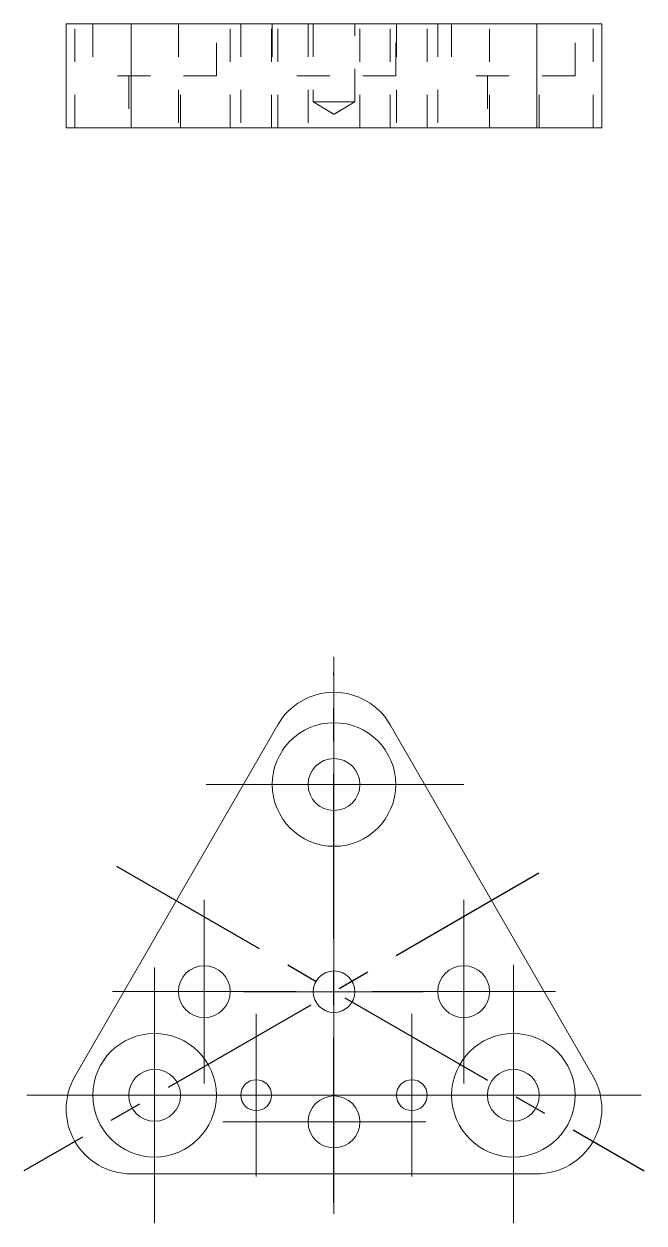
# Model space of a CAD drawing. Header units: inches. Extents: x 4.25 to 9.01, y 1.65 to 5.29.
# Drawn here: x 4.254 to 6.136, y 1.653 to 5.291 of the extents above.
import ezdxf

# ---------------------------------------------------------------- set-up
doc = ezdxf.new("R2010")
doc.units = ezdxf.units.IN
doc.header["$MEASUREMENT"] = 0
doc.linetypes.add('CENTERX2', pattern=[0.8, 0.5, -0.1, 0.1, -0.1])
doc.linetypes.add('HIDDEN', pattern=[0.075, 0.05, -0.025])

# ---------------------------------------------------------------- blocks, each defined once
blk = doc.blocks.new('SW_CENTERMARKSYMBOL_0')
at = {"color": 0, "linetype": 'Continuous', "lineweight": 0}
for p, q in [((0, 0.2), (0, 0.3875)), ((0, 0), (0, 0.2)), ((-0.2, 0), (-0.3875, 0)), ((0, 0), (-0.2, 0)), ((0, 0), (0, -0.2)), ((0, 0), (0.2, 0)), ((0.2, 0), (0.3943, 0)), ((0, -0.2), (0, -0.3875))]:
    blk.add_line(p, q, dxfattribs=at)
blk = doc.blocks.new('SW_CENTERMARKSYMBOL_1')
at = {"color": 0, "linetype": 'Continuous', "lineweight": 0}
for p, q in [((0, 0.2), (0, 0.3875)), ((0, 0), (0, 0.2)), ((-0.2, 0), (-0.3875, 0)), ((0, 0), (-0.2, 0)), ((0, 0), (0, -0.2)), ((0, 0), (0.2, 0)), ((0.2, 0), (0.3875, 0)), ((0, -0.2), (0, -0.3875))]:
    blk.add_line(p, q, dxfattribs=at)
blk = doc.blocks.new('SW_CENTERMARKSYMBOL_2')
at = {"color": 0, "linetype": 'Continuous', "lineweight": 0}
for p, q in [((0, 0.2), (0, 0.3962)), ((0, 0), (0, 0.2)), ((-0.2, 0), (-0.3875, 0)), ((0, 0), (-0.2, 0)), ((0, 0), (0, -0.2)), ((0, 0), (0.2, 0)), ((0.2, 0), (0.3875, 0)), ((0, -0.2), (0, -0.3875))]:
    blk.add_line(p, q, dxfattribs=at)
blk = doc.blocks.new('SW_CENTERMARKSYMBOL_3')
at = {"color": 0, "linetype": 'Continuous', "lineweight": 0}
for p, q in [((0, 0.2), (0, 0.263)), ((0, 0), (0, 0.2)), ((-0.2, 0), (-0.2749, 0)), ((0, 0), (-0.2, 0)), ((0, 0), (0, -0.2)), ((0, 0), (0.2, 0)), ((0.2, 0), (0.2704, 0)), ((0, -0.2), (0, -0.263))]:
    blk.add_line(p, q, dxfattribs=at)
blk = doc.blocks.new('SW_CENTERMARKSYMBOL_4')
at = {"color": 0, "linetype": 'Continuous', "lineweight": 0}
for p, q in [((0, 0.2), (0, 0.2787)), ((0, 0), (0, 0.2)), ((-0.2, 0), (-0.337, 0)), ((0, 0), (-0.2, 0)), ((0, 0), (0, -0.2)), ((0, 0), (0.2, 0)), ((0.2, 0), (0.2787, 0)), ((0, -0.2), (0, -0.2787))]:
    blk.add_line(p, q, dxfattribs=at)
blk = doc.blocks.new('SW_CENTERMARKSYMBOL_5')
at = {"color": 0, "linetype": 'Continuous', "lineweight": 0}
for p, q in [((0, 0.2), (0, 0.2787)), ((0, 0), (0, 0.2)), ((-0.2, 0), (-0.2787, 0)), ((0, 0), (-0.2, 0)), ((0, 0), (0, -0.2)), ((0, 0), (0.2, 0)), ((0.2, 0), (0.2787, 0)), ((0, -0.2), (0, -0.2787))]:
    blk.add_line(p, q, dxfattribs=at)
blk = doc.blocks.new('SW_CENTERMARKSYMBOL_6')
at = {"color": 0, "linetype": 'Continuous', "lineweight": 0}
for p, q in [((0, 0.2), (0, 0.2787)), ((0, 0), (0, 0.2)), ((-0.2, 0), (-0.2787, 0)), ((0, 0), (-0.2, 0)), ((0, 0), (0, -0.2)), ((0, 0), (0.2, 0)), ((0.2, 0), (0.2787, 0)), ((0, -0.2), (0, -0.2787))]:
    blk.add_line(p, q, dxfattribs=at)
blk = doc.blocks.new('SW_CENTERMARKSYMBOL_7')
at = {"color": 0, "linetype": 'Continuous', "lineweight": 0}
for p, q in [((0, 0.2), (0, 0.2469)), ((0, 0), (0, 0.2)), ((-0.2, 0), (-0.2469, 0)), ((0, 0), (-0.2, 0)), ((0, 0), (0, -0.2)), ((0, 0), (0.2, 0)), ((0.2, 0), (0.2469, 0)), ((0, -0.2), (0, -0.2469))]:
    blk.add_line(p, q, dxfattribs=at)
blk = doc.blocks.new('SW_CENTERMARKSYMBOL_8')
at = {"color": 0, "linetype": 'Continuous', "lineweight": 0}
for p, q in [((0, 0.2), (0, 0.2469)), ((0, 0), (0, 0.2)), ((-0.2, 0), (-0.2469, 0)), ((0, 0), (-0.2, 0)), ((0, 0), (0, -0.2)), ((0, 0), (0.2, 0)), ((0.2, 0), (0.2469, 0)), ((0, -0.2), (0, -0.2469))]:
    blk.add_line(p, q, dxfattribs=at)

msp = doc.modelspace()

# ---------------------------------------------------------------- linework, layer by layer
at = {"color": 7, "linetype": 'Continuous', "lineweight": 15}
for p, q in [((4.3817, 5.291), (4.5786, 5.291)), ((4.5786, 4.976), (4.5786, 5.291)), ((5.8106, 5.291), (4.5786, 5.291)), ((5.8106, 4.976), (5.8106, 5.291)), ((6.0075, 5.291), (5.8106, 5.291)), ((4.3817, 4.976), (4.5786, 4.976)), ((5.8106, 4.976), (4.5786, 4.976)), ((6.0075, 4.976), (5.8106, 4.976)), ((4.4081, 2.0978), (5.0241, 3.1648)), ((5.3651, 3.1648), (5.9811, 2.0978)), ((5.8106, 1.8025), (4.5786, 1.8025))]:
    msp.add_line(p, q, dxfattribs=at)
at = {"color": 7, "linetype": 'HIDDEN', "lineweight": 0}
for p, q in [((4.4081, 4.976), (4.4081, 5.291)), ((5.0241, 4.976), (5.0241, 5.291)), ((5.3651, 4.976), (5.3651, 5.291)), ((5.9811, 4.976), (5.9811, 5.291)), ((4.8377, 5.1335), (4.4627, 5.1335)), ((5.3821, 5.1335), (5.0071, 5.1335)), ((5.9265, 5.1335), (5.5515, 5.1335)), ((5.1316, 5.0547), (5.1946, 5.0547)), ((5.1946, 5.0547), (5.2576, 5.0547))]:
    msp.add_line(p, q, dxfattribs=at)
at = {"color": 7, "linetype": 'CENTERX2'}
for p, q in [((5.1946, 1.715), (5.1946, 3.3235)), ((4.5344, 2.7362), (6.1355, 1.8118)), ((5.8167, 2.7142), (4.2537, 1.8118))]:
    msp.add_line(p, q, dxfattribs=at)
at = {"color": 7, "linetype": 'Continuous', "lineweight": 15}
for centre, radius in [((5.1946, 2.9836), 0.1875), ((5.1946, 2.9836), 0.0787), ((4.8009, 2.3553), 0.0787), ((5.1946, 2.3551), 0.063), ((5.5883, 2.3553), 0.0787), ((4.6502, 2.0408), 0.1875), ((5.739, 2.0408), 0.1875), ((4.6502, 2.0408), 0.0787), ((5.739, 2.0408), 0.0787), ((4.9584, 2.0411), 0.0469), ((5.4308, 2.0411), 0.0469), ((5.1946, 1.96), 0.0787)]:
    msp.add_circle(centre, radius, dxfattribs=at)
for centre, start, end in [((5.1946, 3.0664), 30, 150), ((4.5786, 1.9994), 150, 270), ((5.8106, 1.9994), 270, 30)]:
    msp.add_arc(centre, 0.1969, start, end, dxfattribs=at)
for points in [[(4.3817, 5.291), (4.3817, 4.976)], [(6.0075, 4.976), (6.0075, 5.291)]]:
    msp.add_open_spline(points, degree=1, dxfattribs=at)
at = {"color": 7, "linetype": 'HIDDEN', "lineweight": 0}
for points in [[(4.4627, 5.291), (4.4627, 5.1335)], [(4.7222, 5.291), (4.7222, 4.976)], [(4.8377, 5.1335), (4.8377, 5.291)], [(4.8796, 4.976), (4.8796, 5.291)], [(4.9115, 5.291), (4.9115, 4.976)], [(5.0053, 4.976), (5.0053, 5.291)], [(5.0071, 5.291), (5.0071, 5.1335)], [(5.1159, 5.291), (5.1159, 4.976)], [(5.1316, 5.291), (5.1316, 5.0547)], [(5.2576, 5.0547), (5.2576, 5.291)], [(5.2733, 4.976), (5.2733, 5.291)], [(5.3821, 5.1335), (5.3821, 5.291)], [(5.3839, 5.291), (5.3839, 4.976)], [(5.4777, 4.976), (5.4777, 5.291)], [(5.5096, 5.291), (5.5096, 4.976)], [(5.5515, 5.291), (5.5515, 5.1335)], [(5.667, 4.976), (5.667, 5.291)], [(5.9265, 5.1335), (5.9265, 5.291)], [(4.5715, 5.1335), (4.5715, 4.976)], [(4.729, 4.976), (4.729, 5.1335)], [(5.6602, 5.1335), (5.6602, 4.976)], [(5.8177, 4.976), (5.8177, 5.1335)], [(5.1316, 5.0547), (5.1946, 5.0169)], [(5.1946, 5.0169), (5.2576, 5.0547)]]:
    msp.add_open_spline(points, degree=1, dxfattribs=at)

# ---------------------------------------------------------------- block references
at = {"color": 7, "linetype": 'Continuous', "lineweight": 0}
for name, p in [('SW_CENTERMARKSYMBOL_0', (5.1946, 2.9836)), ('SW_CENTERMARKSYMBOL_5', (4.8009, 2.3553)), ('SW_CENTERMARKSYMBOL_6', (5.5883, 2.3553)), ('SW_CENTERMARKSYMBOL_3', (5.1946, 2.3551)), ('SW_CENTERMARKSYMBOL_1', (4.6502, 2.0408)), ('SW_CENTERMARKSYMBOL_2', (5.739, 2.0408)), ('SW_CENTERMARKSYMBOL_8', (4.9584, 2.0411)), ('SW_CENTERMARKSYMBOL_7', (5.4308, 2.0411)), ('SW_CENTERMARKSYMBOL_4', (5.1946, 1.96))]:
    msp.add_blockref(name, p, dxfattribs=at)

doc.saveas('drawing.dxf')
